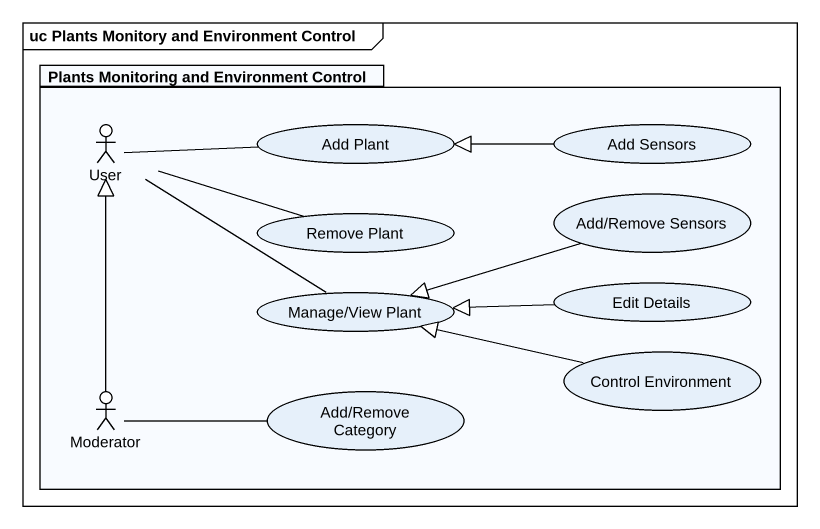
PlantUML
@startuml
mainframe uc Plants Monitory and Environment Control
package "Plants Monitoring and Environment Control" as Plants_Monitoring_and {
  actor User
  usecase "Add Plant" as Add_Plant
  usecase "Add Sensors" as Add_Sensors
  usecase "Remove Plant" as Remove_Plant
  usecase "Add/Remove Sensors" as Add_Remove_Sensors
  usecase "Edit Details" as Edit_Details
  usecase "Manage/View Plant" as Manage_View_Plant
  usecase "Control Environment" as Control_Environment
  actor Moderator
  usecase "Add/Remove Category" as Add_Remove_Category
}
User -right- Add_Plant
User -right- Remove_Plant
User -- Manage_View_Plant
Add_Sensors -left-|> Add_Plant
Add_Remove_Sensors -left-|> Manage_View_Plant
Edit_Details -left-|> Manage_View_Plant
Control_Environment -left-|> Manage_View_Plant
Moderator -up-|> User
Moderator -right- Add_Remove_Category
@enduml
